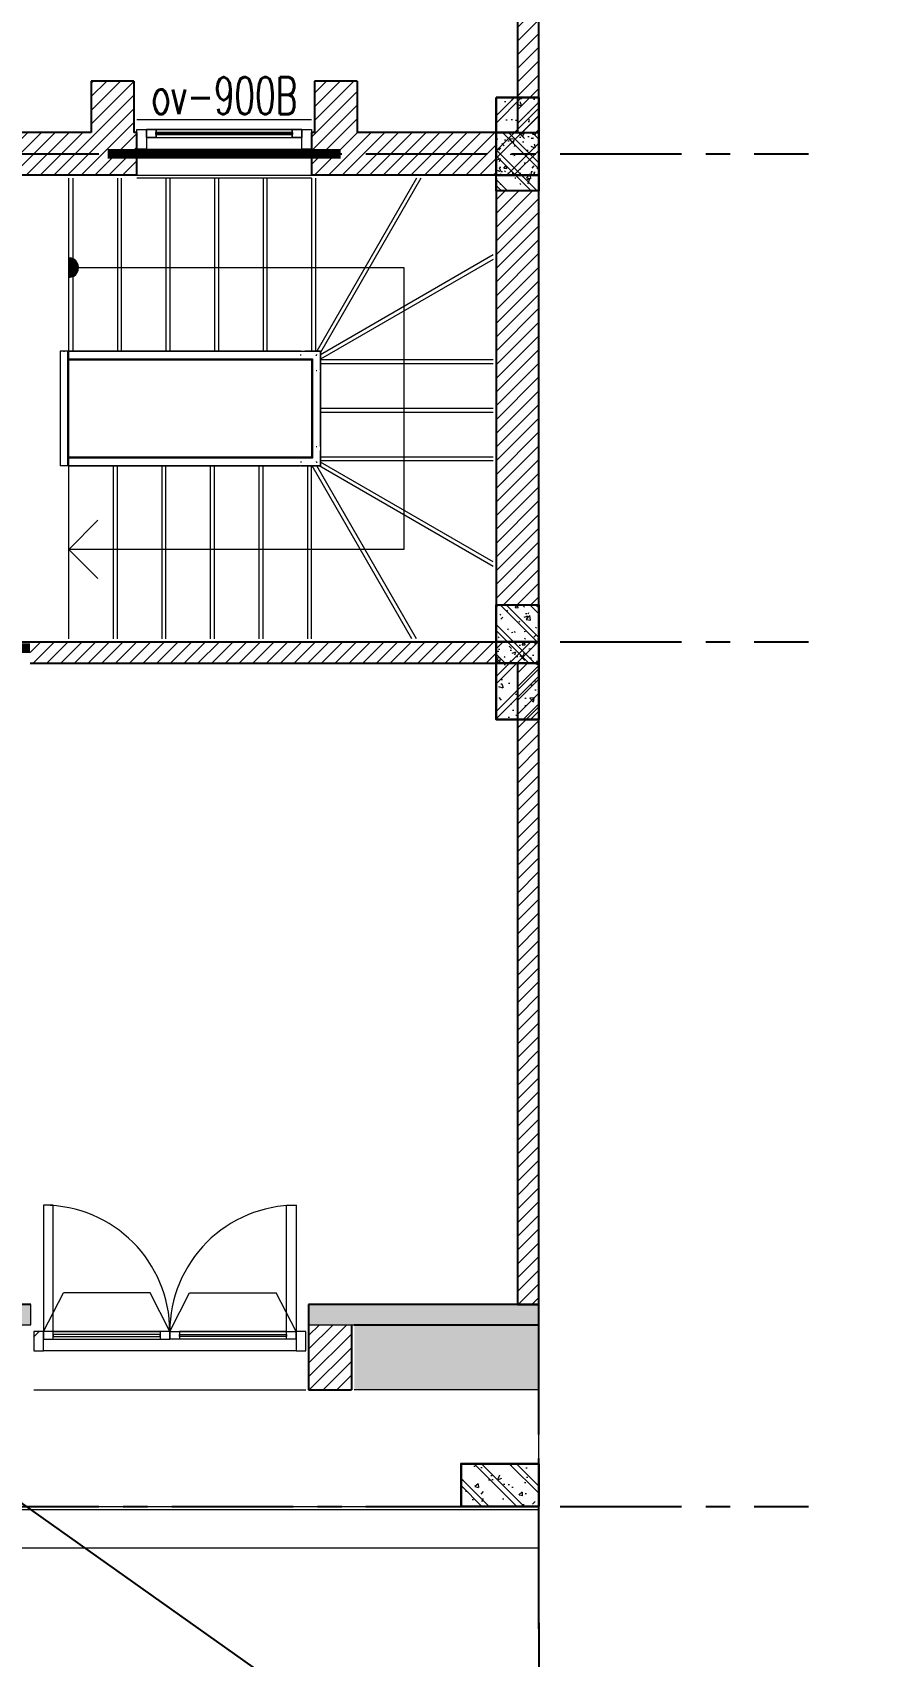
# Model space of a CAD drawing. Header units: millimetres. Extents: x -529861 to -223882, y -171969 to 61504.
# Drawn here: x -413239 to -408846, y -134464 to -126107 of the extents above; entities that cross this region are included whole.
import ezdxf
from ezdxf.enums import TextEntityAlignment as Align

# ---------------------------------------------------------------- set-up
doc = ezdxf.new("R2010")
doc.units = ezdxf.units.MM
doc.header["$LTSCALE"] = 5000
doc.linetypes.add('CENTER', pattern=[2, 1.25, -0.25, 0.25, -0.25])
doc.linetypes.add('Overhead', pattern=[3.96875, 2.38125, -1.5875])
doc.layers.get('Defpoints').update_dxf_attribs({"color": 143})
for name, color, linetype, lineweight in [('A-DOOR', 8, 'Continuous', 9), ('A-FLOR', 7, 'Continuous', 9), ('A-FLOR-HRAL-1', 8, 'Overhead', 5), ('A-ROOF', 7, 'Continuous', 9), ('A-ROOF-CUT', 1, 'Continuous', 25), ('A-ROOF-PATT-1', 132, 'Continuous', 5), ('A-WALL-CUT-1', 10, 'Continuous', 25), ('A-WALL-PATT-1', 8, 'Continuous', 5), ('A-WALL-PROJECTION', 7, 'Continuous', 9), ('A-WINDOW', 8, 'Continuous', 9), ('A-WINDOW-1', 8, 'Continuous', 5), ('A-WINDOW-CUT', 7, 'Continuous', 18), ('A-WINDOW-GLASS', 4, 'Continuous', 9), ('A-WINDOW-GLASS-1', 4, 'Continuous', 25), ('KC-COT-HATCH', 13, 'Continuous', 15), ('KC-COT-NETCAT', 2, 'Continuous', 30), ('S-COLS-CUT', 1, 'Continuous', 25), ('S-COLS-PROJECTION', 7, 'Continuous', 9), ('S-COLS-PROJECTION-1', 7, 'Continuous', 25), ('S-COLS-PROJECTION-2', 7, 'Continuous', 5), ('S-STRS-1', 7, 'Continuous', 5), ('S-STRS-2', 7, 'Overhead', 5), ('S-STRS-ANNO', 7, 'Continuous', 5)]:
    doc.layers.add(name, color=color, linetype=linetype, lineweight=lineweight)
for name, color, linetype in [('KC ICC-COTVACH', 3, 'Continuous'), ('KCS_AXIS', 18, 'CENTER'), ('KCS_BORDER', 3, 'Continuous'), ('KCS_DIM', 1, 'Continuous'), ('KCS_LANH_TO', 3, 'Continuous'), ('KCS_TEXT', 2, 'Continuous')]:
    doc.layers.add(name, color=color, linetype=linetype)
doc.layers.add('KCS_Plotter', color=11, linetype='Continuous', plot=False)
doc.styles.add('s-text', font='vnsimli.shx', dxfattribs={"width": 0.7})
doc.styles.add('vnsimpli', font='vnsimli.shx', dxfattribs={"width": 0.65})
doc.dimstyles.new('1-100s', dxfattribs={"dimtxt": 200, "dimasz": 100, "dimexe": 60, "dimexo": 0, "dimgap": 50, "dimtad": 1, "dimdec": 0, "dimzin": 0, "dimdsep": 46, "dimtxsty": 's-text', "dimblk1": 'ARCHTICK', "dimblk2": 'ARCHTICK', "dimsah": 1, "dimcen": 80, "dimdle": 60, "dimclrd": 9, "dimclre": 9, "dimclrt": 2, "dimadec": 0, "dimazin": 0, "dimtfac": 0.0001, "dimtdec": 0, "dimtix": 1, "dimtmove": 1, "dimatfit": 3, "dimldrblk": 'ARCHTICK', "dimfxl": 200, "dimtolj": 1, "dimtzin": 0, "dimarcsym": 0})
pattern_1 = [(45, (-417241.715, -134701.647), (-35.35534, 35.35534), [])]
pattern_2 = [(50, (-417241.72, -134701.65), (182.1847, -15.939), [19.05, -209.55]), (355, (-417241.72, -134701.65), (-35.2424, 191.0566), [15.24, -167.64]), (100.451, (-417226.53, -134702.97), (146.9425, 175.1167), [16.19, -178.09]), (46.184, (-417241.72, -134650.85), (271.079, -42.0433), [28.575, -314.325]), (96.636, (-417219.13, -134654.35), (237.4025, 247.427), [24.285, -267.135]), (351.184, (-417241.72, -134650.85), (237.4046, 247.425), [22.86, -251.46]), (21, (-417216.32, -134663.55), (151.6149, -102.2655), [19.05, -209.55]), (226, (-417216.32, -134663.55), (170.6576, -92.8473), [15.24, -167.64]), (71.451, (-417203.68, -134672.07), (213.417, 81.9214), [16.19, -178.09]), (67.5, (-417241.715, -134701.65), (-39.60297, 74.771), [6.706, -158.902, 6.706, -163.474, -168.275]), (67.5, (-417241.715, -134701.65), (-39.60297, 74.771), [-335.788, 6.706, -161.569]), (4.5, (-417241.715, -134701.65), (71.9709, 96.5464), [6.706, -90.322, 6.706, -155.092, -64.135]), (4.5, (-417241.715, -134701.65), (71.9709, 96.5464), [-258.826, 6.706, -57.429]), (327.5, (-417298.36, -134701.65), (135.5905, -5.7289), [6.706, -56.794, 6.706, -191.414, -262.89]), (327.5, (-417298.36, -134701.65), (135.5905, -5.7289), [-261.62, 6.706, -256.184]), (317.5, (-417323.76, -134701.65), (148.1289, 25.4268), [6.706, -75.844, 6.706, -124.866, -186.69]), (317.5, (-417323.76, -134701.65), (148.1289, 25.4268), [-214.122, 6.706, -179.984]), (315, (-417241.72, -134701.65), (76.3322, 76.3322), []), (315, (-417241.72, -134670.53), (76.3322, 76.3322), [])]

# ---------------------------------------------------------------- blocks, each defined once
blk = doc.blocks.new('Roofs 1 - Roofs 1-709828-MẶT BẰNG ĐỊNH VỊ CỬA TẦNG 4')
at = {"layer": 'A-ROOF-PATT-1'}
h = blk.add_hatch(dxfattribs=at)
h.set_pattern_fill('FP_1', color=256, style=0, pattern_type=2)
h.set_pattern_definition([(50, (0, 0), (182.1847, -15.939), [19.05, -209.55]), (355, (0, 0), (-35.2424, 191.0566), [15.24, -167.64]), (100.451, (15.18, -1.33), (146.9425, 175.1167), [16.19, -178.09]), (46.184, (0, 50.8), (271.079, -42.043), [28.575, -314.325]), (96.636, (22.6, 47.3), (237.4025, 247.427), [24.285, -267.135]), (351.184, (0, 50.8), (237.405, 247.425), [22.86, -251.46]), (21, (25.4, 38.1), (151.615, -102.2655), [19.05, -209.55]), (226, (25.4, 38.1), (170.6576, -92.8473), [15.24, -167.64]), (71.451, (38.03, 29.58), (213.417, 81.9214), [16.19, -178.09]), (67.5, (0, 0), (-39.60297, 74.771), [6.706, -158.902, 6.706, -163.474, -168.275]), (67.5, (0, 0), (-39.60297, 74.771), [-335.788, 6.706, -161.569]), (4.5, (0, 0), (71.9709, 96.5464), [6.706, -90.322, 6.706, -155.092, -64.135]), (4.5, (0, 0), (71.9709, 96.5464), [-258.826, 6.706, -57.429]), (327.5, (-56.64, 0), (135.5905, -5.7289), [6.706, -56.794, 6.706, -191.414, -262.89]), (327.5, (-56.64, 0), (135.5905, -5.7289), [-261.62, 6.706, -256.184]), (317.5, (-82.04, 0), (148.1289, 25.4268), [6.706, -75.844, 6.706, -124.866, -186.69]), (317.5, (-82.04, 0), (148.1289, 25.4268), [-214.122, 6.706, -179.984]), (315, (0, 0), (76.3322, 76.3322), []), (315, (0, 31.11), (76.3322, 76.3322), [])])
h.paths.add_polyline_path([(6610, 1944.9), (6610, 2048.5), (5425, 2048.5), (5425, 1944.9), (5660, 1944.9)])
h.paths.add_polyline_path([(3995, 1944.9), (3995, 2048.5), (2648.5, 2048.5), (2648.5, 4794.3), (1585, 4794.3), (1585, 4690.7), (2544.9, 4690.7), (2544.9, 1944.9), (3775, 1944.9)])
h.paths.add_polyline_path([(570, 4690.7), (805, 4690.7), (805, 4794.3), (110, 4794.3), (110, 4690.7), (552.6, 4690.7)])
h = blk.add_hatch(dxfattribs=at)
h.set_pattern_fill('FP_5', color=256, style=0, pattern_type=2)
h.set_pattern_definition([(0, (1613.546, 4797.916), (95.25, 39.444), [167.64, -22.86]), (0, (1613.546, 4800.874), (95.25, 39.444), [167.64, -22.86]), (90, (1781.19, 4797.92), (-95.25, 39.444), [39.444, -39.444]), (90, (1804.05, 4797.92), (-95.25, 39.444), [39.444, -39.444])])
h.paths.add_polyline_path([(1820, 4355.8), (2210, 4355.8), (2544.9, 4690.7), (1820, 4690.7)])
h.paths.add_polyline_path([(552.6, 4355.8), (570, 4355.8), (570, 4690.7), (235, 4690.7), (235, 4355.8)])
h = blk.add_hatch(dxfattribs=at)
h.set_pattern_fill('FP_6', color=256, style=0, pattern_type=2)
h.set_pattern_definition([(270, (2652.116, 3413.586), (39.444, -95.25), [167.64, -22.86]), (270, (2655.074, 3413.586), (39.444, -95.25), [167.64, -22.86]), (0, (2652.12, 3245.95), (39.444, 95.25), [39.444, -39.444]), (0, (2652.12, 3223.09), (39.444, 95.25), [39.444, -39.444])])
h.paths.add_polyline_path([(2210, 1610), (2544.9, 1944.9), (2544.9, 4690.7), (2210, 4355.8), (2210, 1985), (2255.6, 1984.4), (2255.6, 1980), (2264.7, 1981.2), (2266.6, 1983.2), (2277.6, 1989.8), (2291.1, 1989.8), (2298, 1986.5), (2306.6, 1980), (2379.7, 1981.2), (2381.6, 1983.2), (2392.6, 1989.8), (2406.1, 1989.8), (2412, 1987.3), (2415.1, 1984.8), (2416, 1980), (2493.6, 1980), (2493.6, 1950), (2416.2, 1949.2), (2414.5, 1945), (2408.4, 1941.1), (2406, 1940.2), (2392.4, 1940.2), (2385, 1943.9), (2377, 1950), (2303.9, 1948.8), (2302, 1946.8), (2291, 1940.2), (2277.4, 1940.2), (2270, 1943.9), (2262, 1950), (2255.6, 1950), (2255.6, 1945), (2210, 1945), (2210, 1827)])
h.paths.add_polyline_path([(2282.4, 1981.5), (2281.9, 1982.3), (2282.3, 1981.6)])
h.paths.add_polyline_path([(2397.4, 1981.5), (2396.8, 1982.4), (2397.3, 1981.6)])
h = blk.add_hatch(dxfattribs=at)
h.set_pattern_fill('FP_4', color=256, style=0, pattern_type=2)
h.set_pattern_definition([(0, (4421.43, 2052.116), (95.25, 39.444), [167.64, -22.86]), (0, (4421.43, 2055.074), (95.25, 39.444), [167.64, -22.86]), (90, (4589.07, 2052.12), (-95.25, 39.444), [39.444, -39.444]), (90, (4611.93, 2052.12), (-95.25, 39.444), [39.444, -39.444])])
h.paths.add_polyline_path([(6610, 1610), (6610, 1944.9), (5660, 1944.9), (5660, 1610)])
h.paths.add_polyline_path([(3760, 1610), (3760, 1944.9), (2544.9, 1944.9), (2210, 1610), (3362.8, 1610)])
at = {"layer": 'A-ROOF'}
for p, q in [((220, 4794.3), (110, 4794.3)), ((235, 4794.3), (220, 4794.3)), ((805, 4690.7), (805, 4794.3)), ((1585, 4794.3), (1585, 4690.7)), ((110, 4690.7), (220, 4690.7)), ((220, 4690.7), (235, 4690.7)), ((570, 4690.7), (585, 4690.7)), ((585, 4690.7), (805, 4690.7)), ((1585, 4690.7), (1805, 4690.7)), ((1805, 4690.7), (1820, 4690.7)), ((2544.9, 4690.7), (2210, 4355.8)), ((235, 4355.8), (570, 4355.8)), ((1820, 4355.8), (2210, 4355.8)), ((2210, 2035), (2210, 4355.8)), ((3995, 1944.9), (3995, 2048.5)), ((5425, 2048.5), (5425, 1944.9)), ((2544.9, 1944.9), (2210, 1610)), ((3760, 1944.9), (3775, 1944.9)), ((3775, 1944.9), (3995, 1944.9)), ((5425, 1944.9), (5645, 1944.9)), ((5645, 1944.9), (5660, 1944.9)), ((6610, 1944.9), (6610, 1610))]:
    blk.add_line(p, q, dxfattribs=at)
at = {"layer": 'A-ROOF-CUT'}
for p, q in [((110, 4794.3), (110, 4690.7)), ((805, 4794.3), (235, 4794.3)), ((2648.5, 4794.3), (1585, 4794.3)), ((2648.5, 2048.5), (2648.5, 4794.3)), ((235, 4690.7), (570, 4690.7)), ((1820, 4690.7), (2544.9, 4690.7)), ((2544.9, 4690.7), (2544.9, 1944.9)), ((3995, 2048.5), (2648.5, 2048.5)), ((6610, 2048.5), (5425, 2048.5)), ((6610, 1944.9), (6610, 2048.5)), ((2544.9, 1944.9), (3760, 1944.9)), ((5660, 1944.9), (6610, 1944.9))]:
    blk.add_line(p, q, dxfattribs=at)
blk = doc.blocks.new('HBH_WD_CỬA MỞ 2 CANH T4 - 1400x1300-1594937-MẶT BẰNG ĐỊNH VỊ CỬA TẦNG 4')
at = {"layer": 'A-WINDOW-1'}
h = blk.add_hatch(dxfattribs=at)
h.set_pattern_fill('FP_7', color=256, style=0, pattern_type=2)
h.set_pattern_definition([(225, (4710, 1785), (449.01, -449.01), []), (225, (4551.25, 1785), (6e-14, -898.026), []), (225, (4868.75, 1785), (6e-14, -898.026), [])])
h.paths.add_polyline_path([(-700, -25), (-700, -125), (-650, -125), (-650, -25)])
h.paths.add_polyline_path([(700, -25), (650, -25), (650, -125), (700, -125), (700, -85)])
at = {"layer": 'A-DOOR'}
for p, q in [((-650, -775), (-650, -125)), ((-650, -125), (-548.1, -325)), ((-600, -125), (-600, -775)), ((0, -125), (-101.9, -325)), ((0, -125), (101.9, -325)), ((650, -125), (548.1, -325)), ((600, -125), (600, -775)), ((650, -775), (650, -125)), ((-101.9, -325), (-548.1, -325)), ((101.9, -325), (548.1, -325)), ((-600, -775), (-650, -775)), ((600, -775), (650, -775))]:
    blk.add_line(p, q, dxfattribs=at)
for centre, start, end in [((-650, -125), 270, 0), ((650, -125), 180, 270)]:
    blk.add_arc(centre, 650, start, end, dxfattribs=at)
at = {"layer": 'A-WINDOW'}
for p, q in [((-650, -25), (650, -25)), ((-650, -125), (-650, -85)), ((-650, -85), (-600, -85)), ((-650, -85), (0, -85)), ((-650, -85), (-650, -125)), ((-600, -125), (-650, -125)), ((0, -125), (-650, -125)), ((-600, -85), (-50, -85)), ((-600, -85), (-600, -125)), ((-600, -125), (-50, -125)), ((-50, -125), (-50, -85)), ((-50, -85), (0, -85)), ((0, -125), (-50, -125)), ((0, -85), (0, -125)), ((0, -125), (0, -85)), ((0, -85), (0, -125)), ((50, -85), (0, -85)), ((650, -85), (0, -85)), ((0, -125), (0, -85)), ((0, -125), (50, -125)), ((0, -125), (650, -125)), ((600, -85), (50, -85)), ((50, -125), (50, -85)), ((600, -125), (50, -125)), ((600, -85), (600, -125)), ((650, -85), (600, -85)), ((600, -125), (650, -125)), ((650, -125), (650, -85)), ((650, -85), (650, -125))]:
    blk.add_line(p, q, dxfattribs=at)
at = {"layer": 'A-WINDOW-CUT'}
for p, q in [((-650, -25), (-700, -25)), ((-700, -25), (-700, -125)), ((-650, -85), (-650, -25)), ((700, -25), (650, -25)), ((650, -25), (650, -85)), ((700, -125), (700, -25)), ((-700, -125), (-650, -125)), ((650, -125), (700, -125))]:
    blk.add_line(p, q, dxfattribs=at)
at = {"layer": 'A-WINDOW-GLASS'}
for p, q in [((-600, -110), (-600, -100)), ((-600, -100), (-50, -100)), ((-50, -110), (-600, -110)), ((-50, -100), (-50, -110)), ((50, -100), (50, -110)), ((600, -100), (50, -100)), ((50, -110), (600, -110)), ((600, -110), (600, -100))]:
    blk.add_line(p, q, dxfattribs=at)
blk = doc.blocks.new('Walls 7 - Walls 7-896611-MẶT BẰNG ĐỊNH VỊ CỬA TẦNG 4')
at = {"layer": 'A-WALL-PROJECTION'}
for p, q in [((2060, 1595), (300, 1595)), ((110, 1545), (110, 1395)), ((2195, 995), (2195, 1425)), ((110, 1395), (1995, 1395)), ((1995, 1395), (1995, 795)), ((2195, 995), (6610, 995)), ((6610, 995), (6610, 795)), ((6610, 795), (1995, 795))]:
    blk.add_line(p, q, dxfattribs=at)
blk = doc.blocks.new('Top Rail Type - Top Rail_Internal_-1068834-MẶT BẰNG ĐỊNH VỊ CỬA TẦNG 4')
at = {"layer": 'A-FLOR-HRAL-1'}
for p, q in [((5385.4, 6955.4), (4190, 6955.4)), ((5485.4, 6955.4), (5405.4, 6955.4)), ((5485.4, 6855), (5485.4, 6955.4)), ((4190, 6915.4), (5385.4, 6915.4)), ((5405.4, 6915.4), (5445.4, 6915.4)), ((5445.4, 6915.4), (5445.4, 6855)), ((5445.4, 6849.1), (5445.4, 6464.6)), ((5485.4, 6464.6), (5485.4, 6849.1)), ((5445.4, 6444.6), (5445.4, 6404.6)), ((5485.4, 6364.6), (5485.4, 6444.6)), ((5379.1, 6404.6), (4190, 6404.6)), ((4190, 6364.6), (5379.1, 6364.6)), ((5445.4, 6404.6), (5385, 6404.6)), ((5385, 6364.6), (5485.4, 6364.6))]:
    blk.add_line(p, q, dxfattribs=at)
at = {"layer": 'A-FLOR-HRAL-1', "flags": 128}
blk.add_lwpolyline([(4190, 6382.7), (4190, 6384.6), (4190, 6386.5)], dxfattribs=at)
at = {"layer": 'A-FLOR-HRAL-1'}
for points in [[(5385.5, 6933.1), (5385.4, 6933.8), (5385.4, 6935.4), (5385.4, 6937), (5385.5, 6937.7)], [(5463.5, 6855.4), (5464.1, 6855.4), (5465.4, 6855.4), (5466.7, 6855.4), (5467.3, 6855.4)], [(5463.1, 6464.5), (5463.8, 6464.6), (5465.4, 6464.6), (5467, 6464.6), (5467.7, 6464.5)], [(5385.4, 6386.5), (5385.4, 6385.9), (5385.4, 6384.6), (5385.4, 6383.3), (5385.4, 6382.7)]]:
    blk.add_open_spline(points, degree=3, dxfattribs=at)
for points in [[(5463.1, 6933.1), (5463.4, 6933.4), (5464.2, 6934.2), (5465.4, 6935.4), (5466.6, 6936.6), (5467.4, 6937.4), (5467.7, 6937.7)], [(5463.1, 6386.9), (5463.4, 6386.6), (5464.2, 6385.8), (5465.4, 6384.6), (5466.6, 6383.4), (5467.4, 6382.6), (5467.7, 6382.3)]]:
    blk.add_open_spline(points, degree=3, knots=[0.46272837, 0.46272837, 0.46272837, 0.46272837, 0.47916667, 0.5, 0.52083333, 0.53727163, 0.53727163, 0.53727163, 0.53727163], dxfattribs=at)
blk = doc.blocks.new('Top Rail Type - Top Rail_Internal_-V19-MẶT BẰNG ĐỊNH VỊ CỬA TẦNG 4')
at = {"layer": 'A-FLOR-HRAL-1'}
for p, q in [((4190, 6955.4), (5385.4, 6955.4)), ((5385.4, 6955.4), (5485.4, 6955.4)), ((5485.4, 6955.4), (5485.4, 6855.4)), ((4190, 6915.4), (5385.4, 6915.4)), ((5385.4, 6915.4), (5445.4, 6915.4)), ((5445.4, 6915.4), (5445.4, 6855.4)), ((5445.4, 6855.4), (5445.4, 6464.6)), ((5485.4, 6855.4), (5485.4, 6464.6)), ((5445.4, 6464.6), (5445.4, 6404.6)), ((5485.4, 6464.6), (5485.4, 6364.6)), ((4190, 6364.6), (4190, 6404.6)), ((5385.4, 6404.6), (4190, 6404.6)), ((5385.4, 6364.6), (4190, 6364.6)), ((5445.4, 6404.6), (5385.4, 6404.6)), ((5485.4, 6364.6), (5385.4, 6364.6))]:
    blk.add_line(p, q, dxfattribs=at)
blk = doc.blocks.new('HBH_WD_CỬA SỔ LẬT 1 CÁNH - 900x1300-1240071-MẶT BẰNG ĐỊNH VỊ CỬA TẦNG 4')
at = {"layer": 'A-WINDOW'}
for p, q in [((-350, 125), (-400, 125)), ((-400, 125), (-400, 85)), ((-400, 85), (-350, 85)), ((-350, 125), (350, 125)), ((-350, 85), (-350, 125)), ((350, 125), (-350, 125)), ((-350, 85), (350, 85)), ((-350, 85), (350, 85)), ((400, 125), (350, 125)), ((350, 125), (350, 85)), ((350, 85), (400, 85)), ((400, 85), (400, 125)), ((-400, 25), (400, 25))]:
    blk.add_line(p, q, dxfattribs=at)
at = {"layer": 'A-WINDOW-CUT'}
for p, q in [((-450, 125), (-400, 125)), ((-450, 25), (-450, 125)), ((-400, 85), (-400, 125)), ((-400, 125), (-350, 125)), ((-350, 85), (-400, 85)), ((-400, 85), (-400, 25)), ((-350, 125), (-350, 85)), ((350, 85), (350, 125)), ((350, 125), (400, 125)), ((400, 85), (350, 85)), ((400, 125), (400, 85)), ((400, 125), (450, 125)), ((400, 25), (400, 85)), ((450, 125), (450, 25)), ((-400, 25), (-450, 25)), ((450, 25), (400, 25))]:
    blk.add_line(p, q, dxfattribs=at)
at = {"layer": 'A-WINDOW-GLASS'}
for p, q in [((350, 110), (-350, 110)), ((-350, 110), (-350, 100)), ((-350, 100), (350, 100)), ((350, 100), (350, 110))]:
    blk.add_line(p, q, dxfattribs=at)
at = {"layer": 'A-WINDOW-GLASS-1'}
for p, q in [((-350, 110), (350, 110)), ((-350, 100), (-350, 110)), ((350, 100), (-350, 100)), ((350, 110), (350, 100))]:
    blk.add_line(p, q, dxfattribs=at)
blk = doc.blocks.new('HBH_STR_COLUMN_REC - 220x300mm-1713897-MẶT BẰNG ĐỊNH VỊ CỬA TẦNG 4')
at = {"layer": 'S-COLS-CUT'}
for p, q in [((-110, 150), (110, 150)), ((-110, -150), (-110, 150)), ((110, 150), (110, -150)), ((110, -150), (-110, -150))]:
    blk.add_line(p, q, dxfattribs=at)
blk = doc.blocks.new('Top Rail Type - Top Rail_Internal_-1781074-MẶT BẰNG ĐỊNH VỊ CỬA TẦNG 4')
at = {"layer": 'A-FLOR-HRAL-1'}
for p, q in [((4144.6, 6955.4), (4144.6, 6364.6)), ((4162.3, 6955.4), (4166.9, 6955.4)), ((4184.6, 6364.6), (4184.6, 6955.4)), ((4166.9, 6364.6), (4162.3, 6364.6))]:
    blk.add_line(p, q, dxfattribs=at)
blk = doc.blocks.new('Top Rail Type - Top Rail_Internal_-V45-MẶT BẰNG ĐỊNH VỊ CỬA TẦNG 4')
at = {"layer": 'A-FLOR-HRAL-1'}
for p, q in [((4184.6, 6955.4), (4144.6, 6955.4)), ((4144.6, 6955.4), (4144.6, 6364.6)), ((4184.6, 6955.4), (4184.6, 6364.6)), ((4184.6, 6364.6), (4144.6, 6364.6))]:
    blk.add_line(p, q, dxfattribs=at)
blk = doc.blocks.new('_ArchTick')
at = {"color": 0, "linetype": 'ByBlock', "const_width": 0.15}
blk.add_lwpolyline([(-0.5, -0.5), (0.5, 0.5)], dxfattribs=at)
blk = doc.blocks.new('*D1159')
at = {"layer": 'Defpoints', "color": 0, "ltscale": 1500, "transparency": 16777216}
for p in [(-30105.3, -46735.7), (-23605.3, -46735.7), (-23605.3, -48211.7)]:
    blk.add_point(p, dxfattribs=at)
at = {"layer": 'KCS_DIM', "color": 9, "lineweight": -2, "ltscale": 1500, "transparency": 16777216}
for p, q in [((-30105.3, -46735.7), (-30105.3, -48271.7)), ((-23605.3, -46735.7), (-23605.3, -48271.7)), ((-30165.3, -48211.7), (-23545.3, -48211.7))]:
    blk.add_line(p, q, dxfattribs=at)
at = {"layer": 'KCS_DIM', "color": 9, "lineweight": -2, "ltscale": 1500, "transparency": 16777216, "xscale": 100, "yscale": 100, "zscale": 100, "rotation": 180}
blk.add_blockref('_ArchTick', (-30105.3, -48211.7), dxfattribs=at)
at = {"layer": 'KCS_DIM', "color": 9, "lineweight": -2, "ltscale": 1500, "transparency": 16777216, "xscale": 100, "yscale": 100, "zscale": 100}
blk.add_blockref('_ArchTick', (-23605.3, -48211.7), dxfattribs=at)
at = {"layer": 'KCS_DIM', "color": 2, "ltscale": 1500, "transparency": 16777216, "insert": (-26855.3, -48061.7), "char_height": 200, "attachment_point": 5, "style": 's-text'}
blk.add_mtext('\\A1;6500', dxfattribs=at)
blk = doc.blocks.new('*U935')
at = {"layer": 'KC-COT-HATCH'}
h = blk.add_hatch(dxfattribs=at)
h.set_pattern_fill('CHAU-02', color=256, scale=30, pattern_type=2)
h.set_pattern_definition([(50, (-758.44, -466.9), (215.178, -18.826), [22.5, -247.5]), (355, (-758.44, -466.9), (-41.625, 225.658), [18, -198]), (100.451, (-740.51, -468.47), (173.553, 206.83), [19.122, -210.343]), (46.184, (-758.44, -406.9), (320.17, -49.656), [33.75, -371.25]), (96.636, (-731.76, -411.04), (280.4, 292.24), [28.68, -315.514]), (351.184, (-758.44, -406.9), (280.4, 292.24), [27, -297]), (21, (-728.44, -421.9), (179.072, -120.786), [22.5, -247.5]), (226, (-728.44, -421.9), (201.565, -109.66), [18, -198]), (71.451, (-713.52, -431.97), (252.067, 96.76), [19.122, -210.343]), (67.5, (-758.44, -466.9), (-46.775, 88.3123), [0, -195.6, 0, -201, 0, -198.75]), (4.5, (-758.44, -466.9), (85.005, 114.031), [0, -114.6, 0, -191.1, 0, -75.75]), (327.5, (-825.34, -466.9), (160.147, -6.7665), [0, -75, 0, -234, 0, -310.5]), (317.5, (-855.34, -466.9), (174.956, 30.031), [0, -97.5, 0, -155.4, 0, -220.5]), (315, (-758.44, -466.9), (90.156, 90.156), []), (315, (-758.44, -430.15), (90.156, 90.156), [])])
h.paths.add_polyline_path([(-110, 200), (-110, -200), (110, -200), (110, 200)])
at = {"layer": 'KC-COT-NETCAT'}
blk.add_lwpolyline([(-110, -200), (110, -200), (110, 200), (-110, 200)], close=True, dxfattribs=at)
blk = doc.blocks.new('2-LUOI TRUC')
at = {"layer": 'KCS_AXIS', "ltscale": 0.1}
for p, q in [((-23605.3, -46766.5), (-23605.3, -33447.5)), ((-31495.3, -39177.5), (-22215.3, -39177.5)), ((-31495.3, -41687.5), (-22215.3, -41687.5)), ((-31495.3, -46137.5), (-22215.3, -46137.5))]:
    blk.add_line(p, q, dxfattribs=at)
at = {"layer": 'KCS_DIM', "ltscale": 1500}
dim = blk.add_linear_dim(base=(-23605.3, -48211.7), p1=(-30105.3, -46735.7), p2=(-23605.3, -46735.7), dimstyle='1-100s', dxfattribs=at)
dim.commit()
dim.dimension.update_dxf_attribs({"geometry": '*D1159', "text_midpoint": (-26855.3, -48061.7)})
blk = doc.blocks.new('2-MBC')
at = {"layer": 'KC ICC-COTVACH'}
for p, xscale, rotation in [((6280, 6940), -1, 180), ((6280, 4140), -1, 180), ((6190, 0), -1.000000000000001, 90)]:
    blk.add_blockref('*U935', p, dxfattribs=dict(at, xscale=xscale, rotation=rotation))
at = {"layer": 'KCS_AXIS'}
blk.add_blockref('2-LUOI TRUC', (29995.3, 46027.5), dxfattribs=at)

msp = doc.modelspace()

# ---------------------------------------------------------------- hatches: boundary and pattern name
at = {"layer": 'A-WALL-PATT-1'}
h = msp.add_hatch(dxfattribs=at)
h.set_pattern_fill('FP_2', color=256, style=0, pattern_type=2)
h.set_pattern_definition(pattern_1)
h.paths.add_polyline_path([(-410631.72, -126621.65), (-410631.72, -122843.44), (-410741.72, -122843.44), (-410741.72, -126621.65)])
h = msp.add_hatch(dxfattribs=at)
h.set_pattern_fill('FP_2', color=256, style=0, pattern_type=2)
h.set_pattern_definition(pattern_1)
h.paths.add_polyline_path([(-412716.72, -126621.65), (-412716.72, -126356.65), (-412936.72, -126356.65), (-412936.72, -126621.65)])
h = msp.add_hatch(dxfattribs=at)
h.set_pattern_fill('FP_2', color=256, style=0, pattern_type=2)
h.set_pattern_definition(pattern_1)
h.paths.add_polyline_path([(-411786.72, -126621.65), (-411566.72, -126621.65), (-411566.72, -126356.65), (-411786.72, -126356.65), (-411786.72, -126606.65)])
h = msp.add_hatch(dxfattribs=at)
h.set_pattern_fill('FP_2', color=256, style=0, pattern_type=2)
h.set_pattern_definition(pattern_1)
h.paths.add_polyline_path([(-410851.72, -126841.65), (-410851.72, -126621.65), (-411801.72, -126621.65), (-411801.72, -126841.65), (-411068.82, -126841.65)])
h.paths.add_polyline_path([(-412701.72, -126841.65), (-412701.72, -126621.65), (-414536.72, -126621.65), (-414536.72, -126841.65), (-413878.95, -126841.65)])
h.paths.add_polyline_path([(-416461.72, -126841.65), (-416336.72, -126841.65), (-416336.72, -126621.65), (-416911.72, -126621.65), (-416911.72, -126841.65), (-416689.09, -126841.65)])
h = msp.add_hatch(dxfattribs=at)
h.set_pattern_fill('FP_2', color=256, style=0, pattern_type=2)
h.set_pattern_definition(pattern_1)
h.paths.add_polyline_path([(-410631.72, -129051.65), (-410631.72, -126921.65), (-410851.72, -126921.65), (-410851.72, -129051.65)])
h = msp.add_hatch(dxfattribs=at)
h.set_pattern_fill('FP_2', color=256, style=0, pattern_type=2)
h.set_pattern_definition(pattern_1)
h.paths.add_polyline_path([(-410851.72, -129351.65), (-410851.72, -129241.65), (-413251.72, -129241.65), (-413251.72, -129351.65), (-412005.53, -129351.65)])
h.paths.add_polyline_path([(-414151.72, -129351.65), (-414151.72, -129241.65), (-414521.72, -129241.65), (-414521.72, -129351.65), (-414301.72, -129351.65)])
h = msp.add_hatch(dxfattribs=at)
h.set_pattern_fill('FP_2', color=256, style=0, pattern_type=2)
h.set_pattern_definition(pattern_1)
h.paths.add_polyline_path([(-410631.72, -132653.18), (-410631.72, -129351.65), (-410741.72, -129351.65), (-410741.72, -132653.18)])
h = msp.add_hatch(dxfattribs=at)
h.set_pattern_fill('FP_2', color=256, style=0, pattern_type=2)
h.set_pattern_definition(pattern_1)
h.paths.add_polyline_path([(-411596.72, -133091.65), (-411596.72, -132756.71), (-411816.72, -132756.71), (-411816.72, -133091.65)])
at = {"layer": 'S-COLS-PROJECTION-2'}
h = msp.add_hatch(dxfattribs=at)
h.set_pattern_fill('FP_1', color=256, style=0, pattern_type=2)
h.set_pattern_definition(pattern_2)
h.paths.add_polyline_path([(-410631.72, -126921.65), (-410631.72, -126621.65), (-410851.72, -126621.65), (-410851.72, -126921.65)])
h = msp.add_hatch(dxfattribs=at)
h.set_pattern_fill('FP_1', color=256, style=0, pattern_type=2)
h.set_pattern_definition(pattern_2)
h.paths.add_polyline_path([(-410741.72, -129351.65), (-410631.72, -129351.65), (-410631.72, -129051.65), (-410851.72, -129051.65), (-410851.72, -129351.65), (-410756.72, -129351.65)])
at = {"layer": 'S-STRS-ANNO'}
h = msp.add_hatch(color=256, dxfattribs=at)
edge = h.paths.add_edge_path()
edge.add_arc((-413051.72, -127316.65), 50, 269.830864, 450.169136)
edge.add_line((-413051.86, -127266.65), (-413051.72, -127316.65))
edge.add_line((-413051.72, -127316.65), (-413051.86, -127366.65))
msp.add_hatch(color=256, dxfattribs=at).paths.add_polyline_path([(-413044.6, -127366.14), (-413018.97, -127354.43), (-413003.74, -127330.73), (-413003.74, -127302.56), (-413018.97, -127278.86), (-413044.6, -127267.16), (-413051.72, -127268.18), (-413051.72, -127365.12)])

# ---------------------------------------------------------------- linework, layer by layer
at = {"layer": 'A-FLOR'}
for p, q in [((-411801.72, -126556.65), (-412701.72, -126556.65)), ((-413051.72, -128297.05), (-413051.72, -126856.65)), ((-412701.72, -126841.65), (-411801.72, -126841.65)), ((-413051.72, -129226.65), (-413051.72, -128337.05)), ((-413231.72, -133091.65), (-411831.72, -133091.65)), ((-410631.72, -133091.65), (-411581.72, -133091.65)), ((-410631.72, -133691.65), (-410631.72, -133091.65)), ((-415031.72, -133691.65), (-410631.72, -133691.65))]:
    msp.add_line(p, q, dxfattribs=at)
at = {"layer": 'A-WALL-CUT-1'}
for p, q in [((-410741.72, -122843.44), (-410741.72, -126621.65)), ((-410631.72, -126621.65), (-410631.72, -122843.44)), ((-412716.72, -126356.65), (-412936.72, -126356.65)), ((-412936.72, -126356.65), (-412936.72, -126621.65)), ((-412716.72, -126356.65), (-412716.72, -126621.65)), ((-411566.72, -126356.65), (-411786.72, -126356.65)), ((-411786.72, -126356.65), (-411786.72, -126621.65)), ((-411566.72, -126356.65), (-411566.72, -126621.65)), ((-412936.72, -126621.65), (-414301.72, -126621.65)), ((-412701.72, -126621.65), (-412716.72, -126621.65)), ((-412701.72, -126841.65), (-412701.72, -126621.65)), ((-411801.72, -126621.65), (-411801.72, -126841.65)), ((-411786.72, -126621.65), (-411801.72, -126621.65)), ((-410741.72, -126621.65), (-411566.72, -126621.65)), ((-412701.72, -126841.65), (-414301.72, -126841.65)), ((-410851.72, -126841.65), (-411801.72, -126841.65)), ((-410851.72, -126856.65), (-410851.72, -129241.65)), ((-410631.72, -129051.65), (-410631.72, -126921.65)), ((-413251.72, -129241.65), (-410851.72, -129241.65)), ((-413251.72, -129351.65), (-410631.72, -129351.65)), ((-410741.72, -129351.65), (-410741.72, -132653.18)), ((-410631.72, -132653.18), (-410631.72, -129351.65)), ((-411816.72, -132653.18), (-411816.72, -133091.65)), ((-410741.72, -132653.18), (-410631.72, -132653.18)), ((-411596.72, -132756.71), (-411596.72, -133091.65)), ((-411816.72, -133091.65), (-411596.72, -133091.65))]:
    msp.add_line(p, q, dxfattribs=at)
at = {"layer": 'A-WALL-PROJECTION'}
for p, q in [((-411801.72, -126856.65), (-412701.72, -126856.65)), ((-410851.72, -129296.65), (-410851.72, -129241.65))]:
    msp.add_line(p, q, dxfattribs=at)
at = {"layer": 'KCS_LANH_TO', "color": 2, "linetype": 'ByBlock', "ltscale": 1500, "const_width": 50}
msp.add_lwpolyline([(-412851.72, -126731.65), (-411651.72, -126731.65)], dxfattribs=at)
at = {"layer": 'KCS_LANH_TO', "color": 1, "linetype": 'ByBlock', "ltscale": 1500, "const_width": 50}
msp.add_lwpolyline([(-414151.72, -129275.45), (-413251.72, -129275.45)], dxfattribs=at)
at = {"layer": 'KCS_Plotter', "linetype": 'ByBlock', "ltscale": 1500}
msp.add_line((-436270.98, -117428.54), (-403739.35, -140433.04), dxfattribs=at)
at = {"layer": 'S-COLS-CUT'}
for p, q in [((-410631.72, -126921.65), (-410631.72, -126621.65)), ((-410631.72, -129351.65), (-410631.72, -129051.65))]:
    msp.add_line(p, q, dxfattribs=at)
at = {"layer": 'S-COLS-PROJECTION'}
for p, q in [((-410631.72, -126621.65), (-410851.72, -126621.65)), ((-410851.72, -126621.65), (-410851.72, -126841.65)), ((-410851.72, -126841.65), (-410851.72, -126856.65)), ((-410851.72, -126856.65), (-410851.72, -126921.65)), ((-410851.72, -126921.65), (-410631.72, -126921.65)), ((-410631.72, -129051.65), (-410851.72, -129051.65)), ((-410851.72, -129051.65), (-410851.72, -129241.65)), ((-410851.72, -129241.65), (-410851.72, -129296.65)), ((-410851.72, -129296.65), (-410851.72, -129351.65)), ((-410851.72, -129351.65), (-410756.72, -129351.65)), ((-410756.72, -129351.65), (-410741.72, -129351.65)), ((-410741.72, -129351.65), (-410631.72, -129351.65))]:
    msp.add_line(p, q, dxfattribs=at)
at = {"layer": 'S-STRS-1'}
for p, q in [((-412801.72, -126856.65), (-412801.72, -127746.25)), ((-412551.72, -126856.65), (-412551.72, -127746.25)), ((-412301.72, -126856.65), (-412301.72, -127746.25)), ((-412051.72, -126856.65), (-412051.72, -127746.25)), ((-411801.72, -126856.65), (-411801.72, -127746.25)), ((-411261.89, -126856.65), (-411775.5, -127746.25)), ((-410866.72, -127251.82), (-411756.32, -127765.44)), ((-413051.72, -127791.65), (-412801.72, -127791.65)), ((-412801.72, -127786.25), (-412801.72, -127791.65)), ((-412801.72, -127791.65), (-412551.72, -127791.65)), ((-412551.72, -127786.25), (-412551.72, -127791.65)), ((-412551.72, -127791.65), (-412301.72, -127791.65)), ((-412301.72, -127786.25), (-412301.72, -127791.65)), ((-412301.72, -127791.65), (-412051.72, -127791.65)), ((-412051.72, -127786.25), (-412051.72, -127791.65)), ((-412051.72, -127791.65), (-411801.72, -127791.65)), ((-411798.6, -127786.25), (-411801.72, -127791.65)), ((-411801.72, -127786.25), (-411801.72, -127791.65)), ((-411796.32, -127788.53), (-411801.72, -127791.65)), ((-411801.72, -127791.65), (-411801.72, -128041.65)), ((-411796.32, -127791.65), (-411801.72, -127791.65)), ((-410866.72, -127791.65), (-411756.32, -127791.65)), ((-411801.72, -128041.65), (-411801.72, -128291.65)), ((-411796.32, -128041.65), (-411801.72, -128041.65)), ((-410866.72, -128041.65), (-411756.32, -128041.65)), ((-413051.72, -128297.05), (-413051.72, -128291.65)), ((-412801.72, -128291.65), (-413051.72, -128291.65)), ((-413051.72, -129226.65), (-413051.72, -128337.05)), ((-412551.72, -128291.65), (-412801.72, -128291.65)), ((-412801.72, -128297.05), (-412801.72, -128291.65)), ((-412801.72, -129226.65), (-412801.72, -128337.05)), ((-412301.72, -128291.65), (-412551.72, -128291.65)), ((-412551.72, -128297.05), (-412551.72, -128291.65)), ((-412551.72, -129226.65), (-412551.72, -128337.05)), ((-412051.72, -128291.65), (-412301.72, -128291.65)), ((-412301.72, -128297.05), (-412301.72, -128291.65)), ((-412301.72, -129226.65), (-412301.72, -128337.05)), ((-411801.72, -128291.65), (-412051.72, -128291.65)), ((-412051.72, -128297.05), (-412051.72, -128291.65)), ((-412051.72, -129226.65), (-412051.72, -128337.05)), ((-411801.72, -128297.05), (-411801.72, -128291.65)), ((-411798.6, -128297.05), (-411801.72, -128291.65)), ((-411796.32, -128294.76), (-411801.72, -128291.65)), ((-411796.32, -128291.65), (-411801.72, -128291.65)), ((-411801.72, -129226.65), (-411801.72, -128337.05)), ((-411261.89, -129226.65), (-411775.5, -128337.05)), ((-410866.72, -128291.65), (-411756.32, -128291.65)), ((-410866.72, -128831.47), (-411756.32, -128317.86))]:
    msp.add_line(p, q, dxfattribs=at)
at = {"layer": 'S-STRS-2'}
for p, q in [((-413031.72, -126856.65), (-413031.72, -127746.25)), ((-412781.72, -126856.65), (-412781.72, -127746.25)), ((-412531.72, -126856.65), (-412531.72, -127746.25)), ((-412281.72, -126856.65), (-412281.72, -127746.25)), ((-412031.72, -126856.65), (-412031.72, -127746.25)), ((-411781.72, -126856.65), (-411781.72, -127746.25)), ((-411238.8, -126856.65), (-411756.32, -127753.01)), ((-410866.72, -127274.92), (-411756.32, -127788.53)), ((-413031.72, -127786.25), (-413031.72, -127791.65)), ((-412781.72, -127786.25), (-412781.72, -127791.65)), ((-412531.72, -127786.25), (-412531.72, -127791.65)), ((-412281.72, -127786.25), (-412281.72, -127791.65)), ((-412031.72, -127786.25), (-412031.72, -127791.65)), ((-411796.32, -127811.65), (-411801.72, -127811.65)), ((-410866.72, -127811.65), (-411756.32, -127811.65)), ((-411796.32, -128061.65), (-411801.72, -128061.65)), ((-410866.72, -128061.65), (-411756.32, -128061.65)), ((-412821.72, -128297.05), (-412821.72, -128291.65)), ((-412821.72, -129226.65), (-412821.72, -128337.05)), ((-412571.72, -128297.05), (-412571.72, -128291.65)), ((-412571.72, -129226.65), (-412571.72, -128337.05)), ((-412321.72, -128297.05), (-412321.72, -128291.65)), ((-412321.72, -129226.65), (-412321.72, -128337.05)), ((-412071.72, -128297.05), (-412071.72, -128291.65)), ((-412071.72, -129226.65), (-412071.72, -128337.05)), ((-411821.72, -128297.05), (-411821.72, -128291.65)), ((-411821.72, -129226.65), (-411821.72, -128337.05)), ((-411284.99, -129226.65), (-411798.6, -128337.05)), ((-410866.72, -128854.56), (-411763.08, -128337.05)), ((-410866.72, -128311.65), (-411756.32, -128311.65))]:
    msp.add_line(p, q, dxfattribs=at)
at = {"layer": 'S-STRS-ANNO'}
for p, q in [((-413051.86, -127266.65), (-413051.72, -127316.65)), ((-413044.6, -127267.16), (-413051.72, -127268.18)), ((-413051.72, -127268.18), (-413051.72, -127365.12)), ((-413018.97, -127278.86), (-413044.6, -127267.16)), ((-413003.74, -127302.56), (-413018.97, -127278.86)), ((-413051.72, -127316.65), (-413051.86, -127366.65)), ((-413051.72, -127316.65), (-412801.72, -127316.65)), ((-413044.6, -127366.14), (-413018.97, -127354.43)), ((-413018.97, -127354.43), (-413003.74, -127330.73)), ((-413003.74, -127330.73), (-413003.74, -127302.56)), ((-412801.72, -127316.65), (-412551.72, -127316.65)), ((-412551.72, -127316.65), (-412301.72, -127316.65)), ((-412301.72, -127316.65), (-412051.72, -127316.65)), ((-412051.72, -127316.65), (-411801.72, -127316.65)), ((-411801.72, -127316.65), (-411527.47, -127316.65)), ((-411527.47, -127316.65), (-411326.72, -127316.65)), ((-411326.72, -127316.65), (-411326.72, -127517.41)), ((-413051.72, -127365.12), (-413044.6, -127366.14)), ((-411326.72, -127517.41), (-411326.72, -127791.65)), ((-411326.72, -127791.65), (-411326.72, -128041.65)), ((-411326.72, -128041.65), (-411326.72, -128291.65)), ((-411326.72, -128291.65), (-411326.72, -128565.89)), ((-411326.72, -128565.89), (-411326.72, -128766.65)), ((-413051.72, -128766.65), (-412901.72, -128616.65)), ((-412801.72, -128766.65), (-413051.72, -128766.65)), ((-413051.72, -128766.65), (-412901.72, -128916.65)), ((-412551.72, -128766.65), (-412801.72, -128766.65)), ((-412301.72, -128766.65), (-412551.72, -128766.65)), ((-412051.72, -128766.65), (-412301.72, -128766.65)), ((-411801.72, -128766.65), (-412051.72, -128766.65)), ((-411527.47, -128766.65), (-411801.72, -128766.65)), ((-411326.72, -128766.65), (-411527.47, -128766.65))]:
    msp.add_line(p, q, dxfattribs=at)
msp.add_arc((-413051.72, -127316.65), 50, 269.830864, 90.169136, dxfattribs=at)

# ---------------------------------------------------------------- block references
at = {"layer": 'A-FLOR-HRAL-1'}
for name in ['Top Rail Type - Top Rail_Internal_-1781074-MẶT BẰNG ĐỊNH VỊ CỬA TẦNG 4', 'Top Rail Type - Top Rail_Internal_-V45-MẶT BẰNG ĐỊNH VỊ CỬA TẦNG 4', 'Top Rail Type - Top Rail_Internal_-1068834-MẶT BẰNG ĐỊNH VỊ CỬA TẦNG 4', 'Top Rail Type - Top Rail_Internal_-V19-MẶT BẰNG ĐỊNH VỊ CỬA TẦNG 4']:
    msp.add_blockref(name, (-417241.72, -134701.65), dxfattribs=at)
at = {"layer": 'A-ROOF'}
msp.add_blockref('Roofs 1 - Roofs 1-709828-MẶT BẰNG ĐỊNH VỊ CỬA TẦNG 4', (-417241.72, -134701.65), dxfattribs=at)
at = {"layer": 'A-WALL-PROJECTION'}
msp.add_blockref('Walls 7 - Walls 7-896611-MẶT BẰNG ĐỊNH VỊ CỬA TẦNG 4', (-417241.72, -134701.65), dxfattribs=at)
at = {"layer": 'A-WINDOW'}
msp.add_blockref('HBH_WD_CỬA SỔ LẬT 1 CÁNH - 900x1300-1240071-MẶT BẰNG ĐỊNH VỊ CỬA TẦNG 4', (-412251.72, -126731.65), dxfattribs=at)
at = {"layer": 'A-WINDOW', "rotation": 180}
msp.add_blockref('HBH_WD_CỬA MỞ 2 CANH T4 - 1400x1300-1594937-MẶT BẰNG ĐỊNH VỊ CỬA TẦNG 4', (-412531.72, -132916.65), dxfattribs=at)
at = {"layer": 'KCS_BORDER', "ltscale": 1500}
msp.add_blockref('2-MBC', (-417021.72, -133581.65), dxfattribs=at)
at = {"layer": 'S-COLS-PROJECTION-1'}
for p in [(-410741.72, -126771.65), (-410741.72, -129201.65)]:
    msp.add_blockref('HBH_STR_COLUMN_REC - 220x300mm-1713897-MẶT BẰNG ĐỊNH VỊ CỬA TẦNG 4', p, dxfattribs=at)

# ---------------------------------------------------------------- texts
at = {"layer": 'KCS_TEXT', "linetype": 'ByBlock', "ltscale": 1500, "style": 'vnsimpli', "width": 0.65}
msp.add_text('ov-900B', height=190, dxfattribs=at).set_placement((-412251.72, -126526.82), align=Align.CENTER)

doc.saveas('drawing.dxf')
